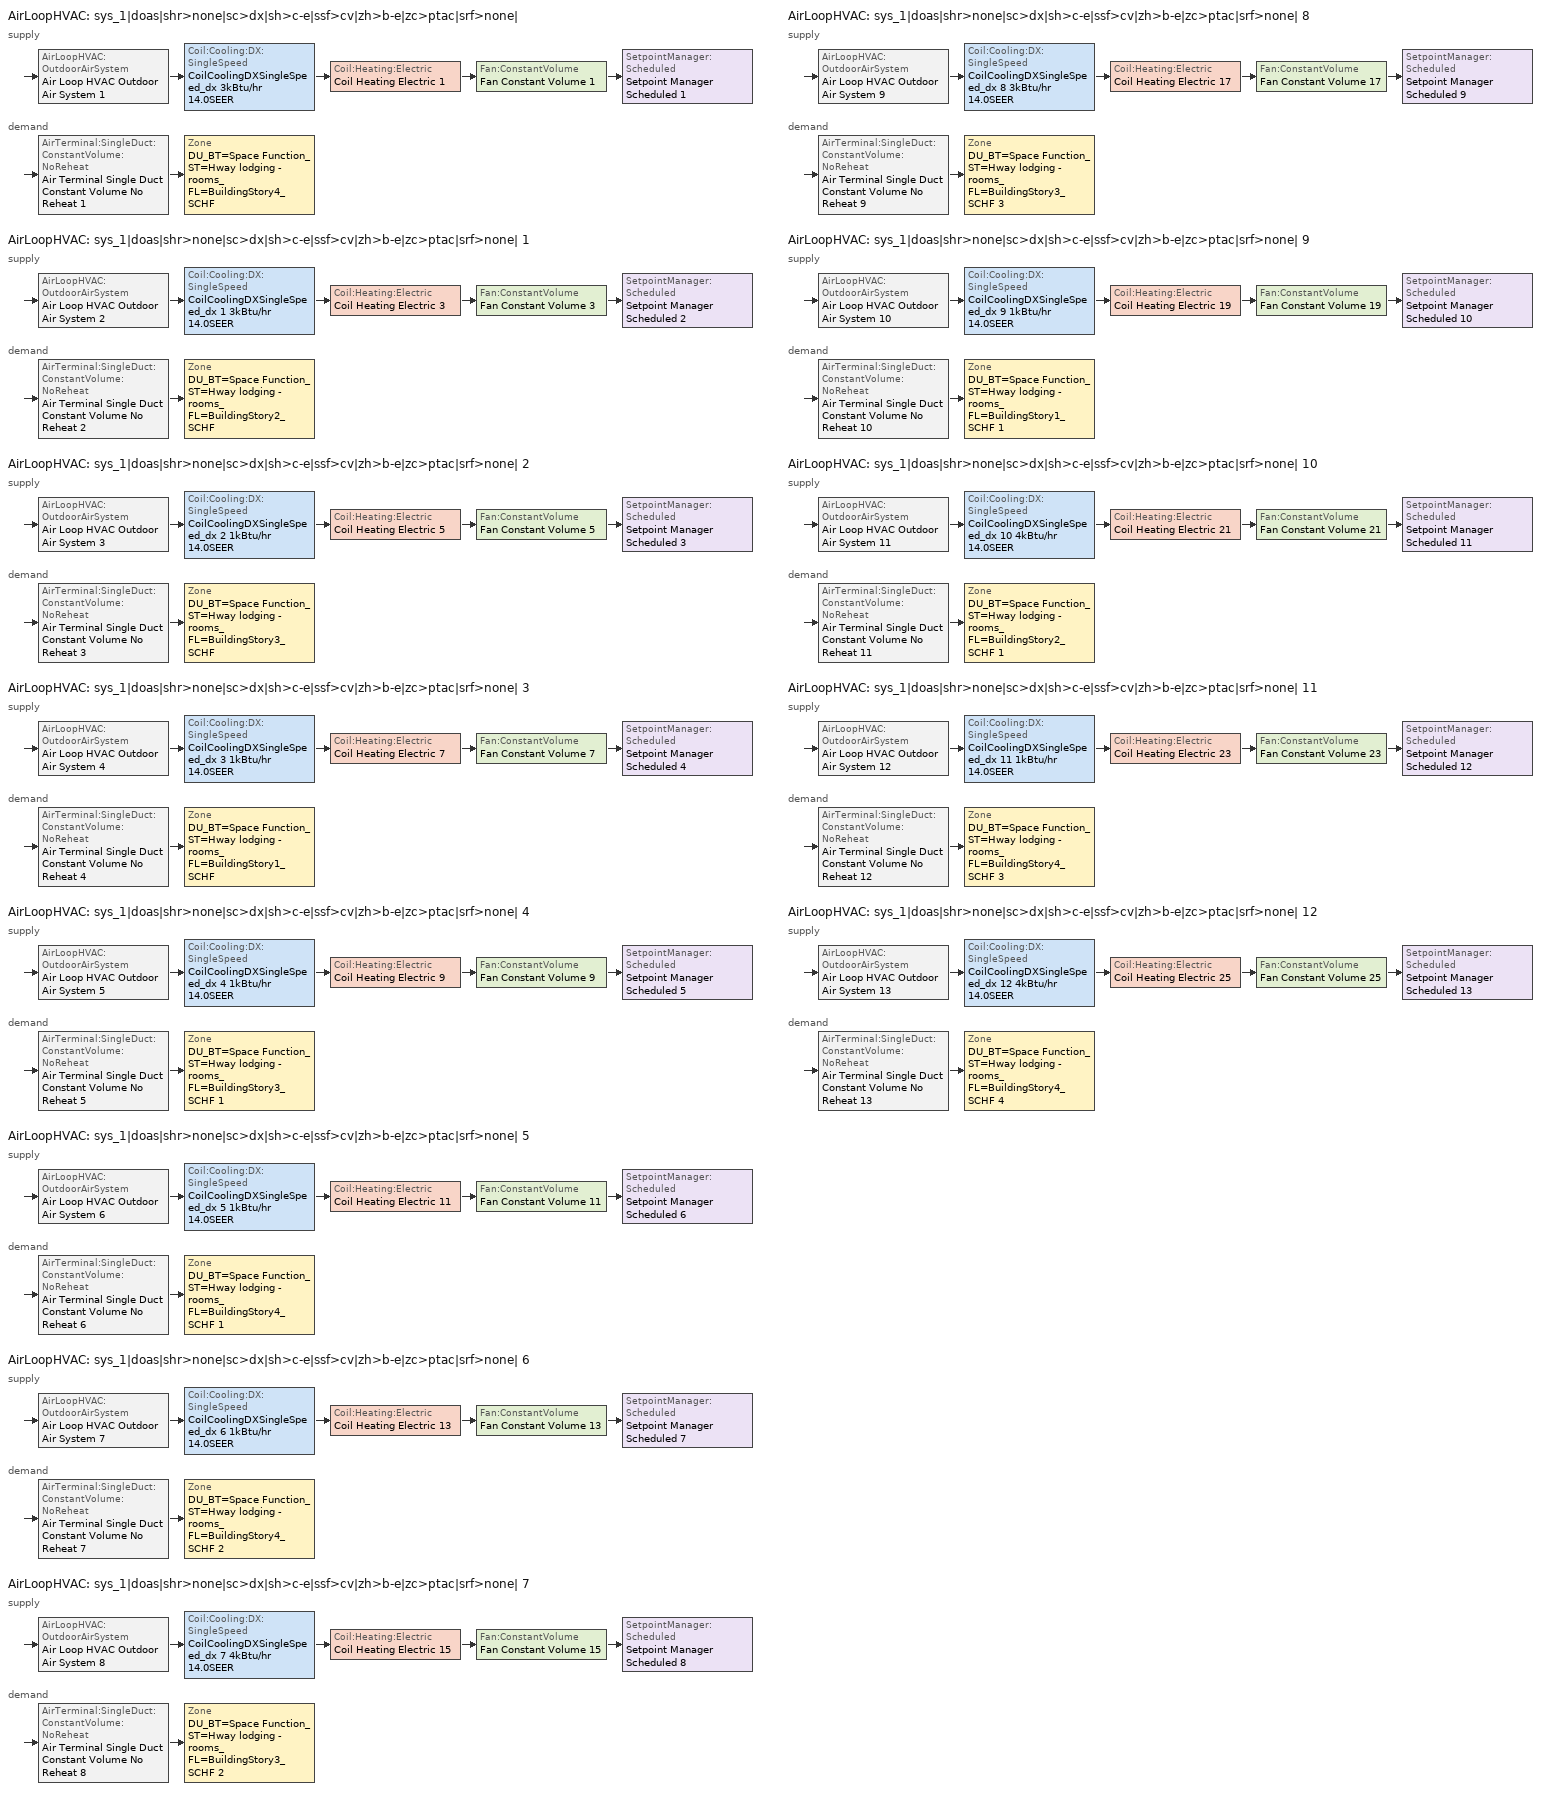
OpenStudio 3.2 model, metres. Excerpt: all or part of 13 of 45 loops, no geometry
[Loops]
AirLoopHVAC 'sys_1|doas|shr>none|sc>dx|sh>c-e|ssf>cv|zh>b-e|zc>ptac|srf>none|'
 supply: AirLoopHVAC:OutdoorAirSystem 'Air Loop HVAC Outdoor Air System 1' > Coil:Cooling:DX:SingleSpeed 'CoilCoolingDXSingleSpeed_dx 3kBtu/hr 14.0SEER' > Coil:Heating:Electric 'Coil Heating Electric 1' > Fan:ConstantVolume 'Fan Constant Volume 1' > SetpointManager:Scheduled 'Setpoint Manager Scheduled 1'
 demand: AirTerminal:SingleDuct:ConstantVolume:NoReheat 'Air Terminal Single Duct Constant Volume No Reheat 1' > Zone 'DU_BT=Space Function_ST=Hway lodging - rooms_FL=BuildingStory4_SCHF'
AirLoopHVAC 'sys_1|doas|shr>none|sc>dx|sh>c-e|ssf>cv|zh>b-e|zc>ptac|srf>none| 1'
 supply: AirLoopHVAC:OutdoorAirSystem 'Air Loop HVAC Outdoor Air System 2' > Coil:Cooling:DX:SingleSpeed 'CoilCoolingDXSingleSpeed_dx 1 3kBtu/hr 14.0SEER' > Coil:Heating:Electric 'Coil Heating Electric 3' > Fan:ConstantVolume 'Fan Constant Volume 3' > SetpointManager:Scheduled 'Setpoint Manager Scheduled 2'
 demand: AirTerminal:SingleDuct:ConstantVolume:NoReheat 'Air Terminal Single Duct Constant Volume No Reheat 2' > Zone 'DU_BT=Space Function_ST=Hway lodging - rooms_FL=BuildingStory2_SCHF'
AirLoopHVAC 'sys_1|doas|shr>none|sc>dx|sh>c-e|ssf>cv|zh>b-e|zc>ptac|srf>none| 2'
 supply: AirLoopHVAC:OutdoorAirSystem 'Air Loop HVAC Outdoor Air System 3' > Coil:Cooling:DX:SingleSpeed 'CoilCoolingDXSingleSpeed_dx 2 1kBtu/hr 14.0SEER' > Coil:Heating:Electric 'Coil Heating Electric 5' > Fan:ConstantVolume 'Fan Constant Volume 5' > SetpointManager:Scheduled 'Setpoint Manager Scheduled 3'
 demand: AirTerminal:SingleDuct:ConstantVolume:NoReheat 'Air Terminal Single Duct Constant Volume No Reheat 3' > Zone 'DU_BT=Space Function_ST=Hway lodging - rooms_FL=BuildingStory3_SCHF'
AirLoopHVAC 'sys_1|doas|shr>none|sc>dx|sh>c-e|ssf>cv|zh>b-e|zc>ptac|srf>none| 3'
 supply: AirLoopHVAC:OutdoorAirSystem 'Air Loop HVAC Outdoor Air System 4' > Coil:Cooling:DX:SingleSpeed 'CoilCoolingDXSingleSpeed_dx 3 1kBtu/hr 14.0SEER' > Coil:Heating:Electric 'Coil Heating Electric 7' > Fan:ConstantVolume 'Fan Constant Volume 7' > SetpointManager:Scheduled 'Setpoint Manager Scheduled 4'
 demand: AirTerminal:SingleDuct:ConstantVolume:NoReheat 'Air Terminal Single Duct Constant Volume No Reheat 4' > Zone 'DU_BT=Space Function_ST=Hway lodging - rooms_FL=BuildingStory1_SCHF'
AirLoopHVAC 'sys_1|doas|shr>none|sc>dx|sh>c-e|ssf>cv|zh>b-e|zc>ptac|srf>none| 4'
 supply: AirLoopHVAC:OutdoorAirSystem 'Air Loop HVAC Outdoor Air System 5' > Coil:Cooling:DX:SingleSpeed 'CoilCoolingDXSingleSpeed_dx 4 1kBtu/hr 14.0SEER' > Coil:Heating:Electric 'Coil Heating Electric 9' > Fan:ConstantVolume 'Fan Constant Volume 9' > SetpointManager:Scheduled 'Setpoint Manager Scheduled 5'
 demand: AirTerminal:SingleDuct:ConstantVolume:NoReheat 'Air Terminal Single Duct Constant Volume No Reheat 5' > Zone 'DU_BT=Space Function_ST=Hway lodging - rooms_FL=BuildingStory3_SCHF 1'
AirLoopHVAC 'sys_1|doas|shr>none|sc>dx|sh>c-e|ssf>cv|zh>b-e|zc>ptac|srf>none| 5'
 supply: AirLoopHVAC:OutdoorAirSystem 'Air Loop HVAC Outdoor Air System 6' > Coil:Cooling:DX:SingleSpeed 'CoilCoolingDXSingleSpeed_dx 5 1kBtu/hr 14.0SEER' > Coil:Heating:Electric 'Coil Heating Electric 11' > Fan:ConstantVolume 'Fan Constant Volume 11' > SetpointManager:Scheduled 'Setpoint Manager Scheduled 6'
 demand: AirTerminal:SingleDuct:ConstantVolume:NoReheat 'Air Terminal Single Duct Constant Volume No Reheat 6' > Zone 'DU_BT=Space Function_ST=Hway lodging - rooms_FL=BuildingStory4_SCHF 1'
AirLoopHVAC 'sys_1|doas|shr>none|sc>dx|sh>c-e|ssf>cv|zh>b-e|zc>ptac|srf>none| 6'
 supply: AirLoopHVAC:OutdoorAirSystem 'Air Loop HVAC Outdoor Air System 7' > Coil:Cooling:DX:SingleSpeed 'CoilCoolingDXSingleSpeed_dx 6 1kBtu/hr 14.0SEER' > Coil:Heating:Electric 'Coil Heating Electric 13' > Fan:ConstantVolume 'Fan Constant Volume 13' > SetpointManager:Scheduled 'Setpoint Manager Scheduled 7'
 demand: AirTerminal:SingleDuct:ConstantVolume:NoReheat 'Air Terminal Single Duct Constant Volume No Reheat 7' > Zone 'DU_BT=Space Function_ST=Hway lodging - rooms_FL=BuildingStory4_SCHF 2'
AirLoopHVAC 'sys_1|doas|shr>none|sc>dx|sh>c-e|ssf>cv|zh>b-e|zc>ptac|srf>none| 7'
 supply: AirLoopHVAC:OutdoorAirSystem 'Air Loop HVAC Outdoor Air System 8' > Coil:Cooling:DX:SingleSpeed 'CoilCoolingDXSingleSpeed_dx 7 4kBtu/hr 14.0SEER' > Coil:Heating:Electric 'Coil Heating Electric 15' > Fan:ConstantVolume 'Fan Constant Volume 15' > SetpointManager:Scheduled 'Setpoint Manager Scheduled 8'
 demand: AirTerminal:SingleDuct:ConstantVolume:NoReheat 'Air Terminal Single Duct Constant Volume No Reheat 8' > Zone 'DU_BT=Space Function_ST=Hway lodging - rooms_FL=BuildingStory3_SCHF 2'
AirLoopHVAC 'sys_1|doas|shr>none|sc>dx|sh>c-e|ssf>cv|zh>b-e|zc>ptac|srf>none| 8'
 supply: AirLoopHVAC:OutdoorAirSystem 'Air Loop HVAC Outdoor Air System 9' > Coil:Cooling:DX:SingleSpeed 'CoilCoolingDXSingleSpeed_dx 8 3kBtu/hr 14.0SEER' > Coil:Heating:Electric 'Coil Heating Electric 17' > Fan:ConstantVolume 'Fan Constant Volume 17' > SetpointManager:Scheduled 'Setpoint Manager Scheduled 9'
 demand: AirTerminal:SingleDuct:ConstantVolume:NoReheat 'Air Terminal Single Duct Constant Volume No Reheat 9' > Zone 'DU_BT=Space Function_ST=Hway lodging - rooms_FL=BuildingStory3_SCHF 3'
AirLoopHVAC 'sys_1|doas|shr>none|sc>dx|sh>c-e|ssf>cv|zh>b-e|zc>ptac|srf>none| 9'
 supply: AirLoopHVAC:OutdoorAirSystem 'Air Loop HVAC Outdoor Air System 10' > Coil:Cooling:DX:SingleSpeed 'CoilCoolingDXSingleSpeed_dx 9 1kBtu/hr 14.0SEER' > Coil:Heating:Electric 'Coil Heating Electric 19' > Fan:ConstantVolume 'Fan Constant Volume 19' > SetpointManager:Scheduled 'Setpoint Manager Scheduled 10'
 demand: AirTerminal:SingleDuct:ConstantVolume:NoReheat 'Air Terminal Single Duct Constant Volume No Reheat 10' > Zone 'DU_BT=Space Function_ST=Hway lodging - rooms_FL=BuildingStory1_SCHF 1'
AirLoopHVAC 'sys_1|doas|shr>none|sc>dx|sh>c-e|ssf>cv|zh>b-e|zc>ptac|srf>none| 10'
 supply: AirLoopHVAC:OutdoorAirSystem 'Air Loop HVAC Outdoor Air System 11' > Coil:Cooling:DX:SingleSpeed 'CoilCoolingDXSingleSpeed_dx 10 4kBtu/hr 14.0SEER' > Coil:Heating:Electric 'Coil Heating Electric 21' > Fan:ConstantVolume 'Fan Constant Volume 21' > SetpointManager:Scheduled 'Setpoint Manager Scheduled 11'
 demand: AirTerminal:SingleDuct:ConstantVolume:NoReheat 'Air Terminal Single Duct Constant Volume No Reheat 11' > Zone 'DU_BT=Space Function_ST=Hway lodging - rooms_FL=BuildingStory2_SCHF 1'
AirLoopHVAC 'sys_1|doas|shr>none|sc>dx|sh>c-e|ssf>cv|zh>b-e|zc>ptac|srf>none| 11'
 supply: AirLoopHVAC:OutdoorAirSystem 'Air Loop HVAC Outdoor Air System 12' > Coil:Cooling:DX:SingleSpeed 'CoilCoolingDXSingleSpeed_dx 11 1kBtu/hr 14.0SEER' > Coil:Heating:Electric 'Coil Heating Electric 23' > Fan:ConstantVolume 'Fan Constant Volume 23' > SetpointManager:Scheduled 'Setpoint Manager Scheduled 12'
 demand: AirTerminal:SingleDuct:ConstantVolume:NoReheat 'Air Terminal Single Duct Constant Volume No Reheat 12' > Zone 'DU_BT=Space Function_ST=Hway lodging - rooms_FL=BuildingStory4_SCHF 3'
AirLoopHVAC 'sys_1|doas|shr>none|sc>dx|sh>c-e|ssf>cv|zh>b-e|zc>ptac|srf>none| 12'
 supply: AirLoopHVAC:OutdoorAirSystem 'Air Loop HVAC Outdoor Air System 13' > Coil:Cooling:DX:SingleSpeed 'CoilCoolingDXSingleSpeed_dx 12 4kBtu/hr 14.0SEER' > Coil:Heating:Electric 'Coil Heating Electric 25' > Fan:ConstantVolume 'Fan Constant Volume 25' > SetpointManager:Scheduled 'Setpoint Manager Scheduled 13'
 demand: AirTerminal:SingleDuct:ConstantVolume:NoReheat 'Air Terminal Single Duct Constant Volume No Reheat 13' > Zone 'DU_BT=Space Function_ST=Hway lodging - rooms_FL=BuildingStory4_SCHF 4'
[Sizing:Zone] Zone Cooling Design Supply Air Temperature Input Method=SupplyAirTemperature; Zone Cooling Design Supply Air Temperature {C}=13; Zone Cooling Design Supply Air Temperature Difference {deltaC}=11.11; Zone Heating Design Supply Air Temperature Input Method=SupplyAirTemperature; Zone Heating Design Supply Air Temperature {C}=43; Zone Heating Design Supply Air Temperature Difference {deltaC}=11.11; Zone Cooling Design Supply Air Humidity Ratio {kg-H2O/kg-air}=0.0085; Zone Heating Design Supply Air Humidity Ratio {kg-H2O/kg-air}=0.008; Zone Heating Sizing Factor=1.3; Zone Cooling Sizing Factor=1.1; Cooling Design Air Flow Method=DesignDay; Heating Design Air Flow Method=DesignDay; Account for Dedicated Outdoor Air System=No; Dedicated Outdoor Air System Control Strategy=NeutralSupplyAir; Dedicated Outdoor Air Low Setpoint Temperature for Design {C}=autosize; Dedicated Outdoor Air High Setpoint Temperature for Design {C}=autosize
DU_BT=Space Function_ST=Hway lodging - rooms_FL=BuildingStory4_SCHF; DU_BT=Space Function_ST=Hway lodging - rooms_FL=BuildingStory2_SCHF; DU_BT=Space Function_ST=Hway lodging - rooms_FL=BuildingStory3_SCHF; DU_BT=Space Function_ST=Hway lodging - rooms_FL=BuildingStory1_SCHF; DU_BT=Space Function_ST=Hway lodging - rooms_FL=BuildingStory3_SCHF 1; DU_BT=Space Function_ST=Hway lodging - rooms_FL=BuildingStory4_SCHF 1; DU_BT=Space Function_ST=Hway lodging - rooms_FL=BuildingStory4_SCHF 2; DU_BT=Space Function_ST=Hway lodging - rooms_FL=BuildingStory3_SCHF 2; DU_BT=Space Function_ST=Hway lodging - rooms_FL=BuildingStory3_SCHF 3; DU_BT=Space Function_ST=Hway lodging - rooms_FL=BuildingStory1_SCHF 1; DU_BT=Space Function_ST=Hway lodging - rooms_FL=BuildingStory2_SCHF 1; DU_BT=Space Function_ST=Hway lodging - rooms_FL=BuildingStory4_SCHF 3; DU_BT=Space Function_ST=Hway lodging - rooms_FL=BuildingStory4_SCHF 4
[Zone equipment]
DU_BT=Space Function_ST=Hway lodging - rooms_FL=BuildingStory4_SCHF: DU_BT=Space Function_ST=Hway lodging - rooms_FL=BuildingStory4_SCHF PTAC, Zone HVAC Baseboard Convective Electric 1, Air Terminal Single Duct Constant Volume No Reheat 1
DU_BT=Space Function_ST=Hway lodging - rooms_FL=BuildingStory2_SCHF: DU_BT=Space Function_ST=Hway lodging - rooms_FL=BuildingStory2_SCHF PTAC, Zone HVAC Baseboard Convective Electric 2, Air Terminal Single Duct Constant Volume No Reheat 2
DU_BT=Space Function_ST=Hway lodging - rooms_FL=BuildingStory3_SCHF: DU_BT=Space Function_ST=Hway lodging - rooms_FL=BuildingStory3_SCHF PTAC, Zone HVAC Baseboard Convective Electric 3, Air Terminal Single Duct Constant Volume No Reheat 3
DU_BT=Space Function_ST=Hway lodging - rooms_FL=BuildingStory1_SCHF: DU_BT=Space Function_ST=Hway lodging - rooms_FL=BuildingStory1_SCHF PTAC, Zone HVAC Baseboard Convective Electric 4, Air Terminal Single Duct Constant Volume No Reheat 4
DU_BT=Space Function_ST=Hway lodging - rooms_FL=BuildingStory3_SCHF 1: DU_BT=Space Function_ST=Hway lodging - rooms_FL=BuildingStory3_SCHF 1 PTAC, Zone HVAC Baseboard Convective Electric 5, Air Terminal Single Duct Constant Volume No Reheat 5
DU_BT=Space Function_ST=Hway lodging - rooms_FL=BuildingStory4_SCHF 1: DU_BT=Space Function_ST=Hway lodging - rooms_FL=BuildingStory4_SCHF 1 PTAC, Zone HVAC Baseboard Convective Electric 6, Air Terminal Single Duct Constant Volume No Reheat 6
DU_BT=Space Function_ST=Hway lodging - rooms_FL=BuildingStory4_SCHF 2: DU_BT=Space Function_ST=Hway lodging - rooms_FL=BuildingStory4_SCHF 2 PTAC, Zone HVAC Baseboard Convective Electric 7, Air Terminal Single Duct Constant Volume No Reheat 7
DU_BT=Space Function_ST=Hway lodging - rooms_FL=BuildingStory3_SCHF 2: DU_BT=Space Function_ST=Hway lodging - rooms_FL=BuildingStory3_SCHF 2 PTAC, Zone HVAC Baseboard Convective Electric 8, Air Terminal Single Duct Constant Volume No Reheat 8
DU_BT=Space Function_ST=Hway lodging - rooms_FL=BuildingStory3_SCHF 3: DU_BT=Space Function_ST=Hway lodging - rooms_FL=BuildingStory3_SCHF 3 PTAC, Zone HVAC Baseboard Convective Electric 9, Air Terminal Single Duct Constant Volume No Reheat 9
DU_BT=Space Function_ST=Hway lodging - rooms_FL=BuildingStory1_SCHF 1: DU_BT=Space Function_ST=Hway lodging - rooms_FL=BuildingStory1_SCHF 1 PTAC, Zone HVAC Baseboard Convective Electric 10, Air Terminal Single Duct Constant Volume No Reheat 10
DU_BT=Space Function_ST=Hway lodging - rooms_FL=BuildingStory2_SCHF 1: DU_BT=Space Function_ST=Hway lodging - rooms_FL=BuildingStory2_SCHF 1 PTAC, Zone HVAC Baseboard Convective Electric 11, Air Terminal Single Duct Constant Volume No Reheat 11
DU_BT=Space Function_ST=Hway lodging - rooms_FL=BuildingStory4_SCHF 3: DU_BT=Space Function_ST=Hway lodging - rooms_FL=BuildingStory4_SCHF 3 PTAC, Zone HVAC Baseboard Convective Electric 12, Air Terminal Single Duct Constant Volume No Reheat 12
DU_BT=Space Function_ST=Hway lodging - rooms_FL=BuildingStory4_SCHF 4: DU_BT=Space Function_ST=Hway lodging - rooms_FL=BuildingStory4_SCHF 4 PTAC, Zone HVAC Baseboard Convective Electric 13, Air Terminal Single Duct Constant Volume No Reheat 13
[AirLoopHVAC] Design Supply Air Flow Rate {m3/s}=autosize; Design Return Air Flow Fraction of Supply Air Flow=1
Name | Availability Schedule
sys_1|doas|shr>none|sc>dx|sh>c-e|ssf>cv|zh>b-e|zc>ptac|srf>none| | sys_1|doas|shr>none|sc>dx|sh>c-e|ssf>cv|zh>b-e|zc>ptac|srf>none| Occ Sch
sys_1|doas|shr>none|sc>dx|sh>c-e|ssf>cv|zh>b-e|zc>ptac|srf>none| 1 | sys_1|doas|shr>none|sc>dx|sh>c-e|ssf>cv|zh>b-e|zc>ptac|srf>none| 1 Occ Sch
sys_1|doas|shr>none|sc>dx|sh>c-e|ssf>cv|zh>b-e|zc>ptac|srf>none| 2 | sys_1|doas|shr>none|sc>dx|sh>c-e|ssf>cv|zh>b-e|zc>ptac|srf>none| 2 Occ Sch
sys_1|doas|shr>none|sc>dx|sh>c-e|ssf>cv|zh>b-e|zc>ptac|srf>none| 3 | sys_1|doas|shr>none|sc>dx|sh>c-e|ssf>cv|zh>b-e|zc>ptac|srf>none| 3 Occ Sch
sys_1|doas|shr>none|sc>dx|sh>c-e|ssf>cv|zh>b-e|zc>ptac|srf>none| 4 | sys_1|doas|shr>none|sc>dx|sh>c-e|ssf>cv|zh>b-e|zc>ptac|srf>none| 4 Occ Sch
sys_1|doas|shr>none|sc>dx|sh>c-e|ssf>cv|zh>b-e|zc>ptac|srf>none| 5 | sys_1|doas|shr>none|sc>dx|sh>c-e|ssf>cv|zh>b-e|zc>ptac|srf>none| 5 Occ Sch
sys_1|doas|shr>none|sc>dx|sh>c-e|ssf>cv|zh>b-e|zc>ptac|srf>none| 6 | sys_1|doas|shr>none|sc>dx|sh>c-e|ssf>cv|zh>b-e|zc>ptac|srf>none| 6 Occ Sch
sys_1|doas|shr>none|sc>dx|sh>c-e|ssf>cv|zh>b-e|zc>ptac|srf>none| 7 | sys_1|doas|shr>none|sc>dx|sh>c-e|ssf>cv|zh>b-e|zc>ptac|srf>none| 7 Occ Sch
sys_1|doas|shr>none|sc>dx|sh>c-e|ssf>cv|zh>b-e|zc>ptac|srf>none| 8 | sys_1|doas|shr>none|sc>dx|sh>c-e|ssf>cv|zh>b-e|zc>ptac|srf>none| 8 Occ Sch
sys_1|doas|shr>none|sc>dx|sh>c-e|ssf>cv|zh>b-e|zc>ptac|srf>none| 9 | sys_1|doas|shr>none|sc>dx|sh>c-e|ssf>cv|zh>b-e|zc>ptac|srf>none| 9 Occ Sch
sys_1|doas|shr>none|sc>dx|sh>c-e|ssf>cv|zh>b-e|zc>ptac|srf>none| 10 | sys_1|doas|shr>none|sc>dx|sh>c-e|ssf>cv|zh>b-e|zc>ptac|srf>none| 10 Occ Sch
sys_1|doas|shr>none|sc>dx|sh>c-e|ssf>cv|zh>b-e|zc>ptac|srf>none| 11 | sys_1|doas|shr>none|sc>dx|sh>c-e|ssf>cv|zh>b-e|zc>ptac|srf>none| 11 Occ Sch
sys_1|doas|shr>none|sc>dx|sh>c-e|ssf>cv|zh>b-e|zc>ptac|srf>none| 12 | sys_1|doas|shr>none|sc>dx|sh>c-e|ssf>cv|zh>b-e|zc>ptac|srf>none| 12 Occ Sch
[Sizing:System] Type of Load to Size On=VentilationRequirement; Design Outdoor Air Flow Rate {m3/s}=Autosize; Central Heating Maximum System Air Flow Ratio=1; Preheat Design Temperature {C}=7; Preheat Design Humidity Ratio {kg-H2O/kg-Air}=0.008; Precool Design Temperature {C}=13; Precool Design Humidity Ratio {kg-H2O/kg-Air}=0.008; Central Cooling Design Supply Air Temperature {C}=13; Central Heating Design Supply Air Temperature {C}=43; Sizing Option=NonCoincident; 100% Outdoor Air in Cooling=Yes; 100% Outdoor Air in Heating=Yes; Central Cooling Design Supply Air Humidity Ratio {kg-H2O/kg-Air}=0.0085; Central Heating Design Supply Air Humidity Ratio {kg-H2O/kg-Air}=0.008; Cooling Design Air Flow Method=DesignDay; Cooling Design Air Flow Rate {m3/s}=0; Heating Design Air Flow Method=DesignDay; Heating Design Air Flow Rate {m3/s}=0; System Outdoor Air Method=ZoneSum; Zone Maximum Outdoor Air Fraction=1; Cooling Supply Air Flow Rate Per Floor Area {m3/s-m2}=0.00996765; Cooling Fraction of Autosized Cooling Supply Air Flow Rate=1; Cooling Supply Air Flow Rate Per Unit Cooling Capacity {m3/s-W}=3.94755e-05; Heating Supply Air Flow Rate Per Floor Area {m3/s-m2}=0.00996765; Heating Fraction of Autosized Heating Supply Air Flow Rate=1; Heating Fraction of Autosized Cooling Supply Air Flow Rate=1; Heating Supply Air Flow Rate Per Unit Heating Capacity {m3/s-W}=3.15882e-05; Cooling Design Capacity Method=CoolingDesignCapacity; Cooling Design Capacity {W}=autosize; Cooling Design Capacity Per Floor Area {W/m2}=234.7; Fraction of Autosized Cooling Design Capacity=1; Heating Design Capacity Method=HeatingDesignCapacity; Heating Design Capacity {W}=autosize; Heating Design Capacity Per Floor Area {W/m2}=157; Fraction of Autosized Heating Design Capacity=1; Central Cooling Capacity Control Method=OnOff
sys_1|doas|shr>none|sc>dx|sh>c-e|ssf>cv|zh>b-e|zc>ptac|srf>none|; sys_1|doas|shr>none|sc>dx|sh>c-e|ssf>cv|zh>b-e|zc>ptac|srf>none| 1; sys_1|doas|shr>none|sc>dx|sh>c-e|ssf>cv|zh>b-e|zc>ptac|srf>none| 2; sys_1|doas|shr>none|sc>dx|sh>c-e|ssf>cv|zh>b-e|zc>ptac|srf>none| 3; sys_1|doas|shr>none|sc>dx|sh>c-e|ssf>cv|zh>b-e|zc>ptac|srf>none| 4; sys_1|doas|shr>none|sc>dx|sh>c-e|ssf>cv|zh>b-e|zc>ptac|srf>none| 5; sys_1|doas|shr>none|sc>dx|sh>c-e|ssf>cv|zh>b-e|zc>ptac|srf>none| 6; sys_1|doas|shr>none|sc>dx|sh>c-e|ssf>cv|zh>b-e|zc>ptac|srf>none| 7; sys_1|doas|shr>none|sc>dx|sh>c-e|ssf>cv|zh>b-e|zc>ptac|srf>none| 8; sys_1|doas|shr>none|sc>dx|sh>c-e|ssf>cv|zh>b-e|zc>ptac|srf>none| 9; sys_1|doas|shr>none|sc>dx|sh>c-e|ssf>cv|zh>b-e|zc>ptac|srf>none| 10; sys_1|doas|shr>none|sc>dx|sh>c-e|ssf>cv|zh>b-e|zc>ptac|srf>none| 11; sys_1|doas|shr>none|sc>dx|sh>c-e|ssf>cv|zh>b-e|zc>ptac|srf>none| 12
[Fan:ConstantVolume] Availability Schedule=Always On Discrete; Fan Total Efficiency=0.39975; Pressure Rise {Pa}=640; Maximum Flow Rate {m3/s}=AutoSize; Motor Efficiency=0.615
Fan Constant Volume 1; Fan Constant Volume 2; Fan Constant Volume 3; Fan Constant Volume 4; Fan Constant Volume 5; Fan Constant Volume 6; Fan Constant Volume 7; Fan Constant Volume 8; Fan Constant Volume 9; Fan Constant Volume 10; Fan Constant Volume 11; Fan Constant Volume 12; Fan Constant Volume 13; Fan Constant Volume 14; Fan Constant Volume 15; Fan Constant Volume 16; Fan Constant Volume 17; Fan Constant Volume 18; Fan Constant Volume 19; Fan Constant Volume 20; Fan Constant Volume 21; Fan Constant Volume 22; Fan Constant Volume 23; Fan Constant Volume 24; Fan Constant Volume 25; Fan Constant Volume 26
[Coil:Heating:Electric]
Name | Availability Schedule
Coil Heating Electric 1; Coil Heating Electric 3; Coil Heating Electric 5; Coil Heating Electric 7; Coil Heating Electric 9; Coil Heating Electric 11; Coil Heating Electric 13; Coil Heating Electric 15; Coil Heating Electric 17; Coil Heating Electric 19; Coil Heating Electric 21; Coil Heating Electric 23; Coil Heating Electric 25 | Always On Discrete
Coil Heating Electric 2; Coil Heating Electric 4; Coil Heating Electric 6; Coil Heating Electric 8; Coil Heating Electric 10; Coil Heating Electric 12; Coil Heating Electric 14; Coil Heating Electric 16; Coil Heating Electric 18; Coil Heating Electric 20; Coil Heating Electric 22; Coil Heating Electric 24; Coil Heating Electric 26 | ON_OFF_ALWAYS_OFF
[Coil:Cooling:DX:SingleSpeed] Availability Schedule=Always On Discrete; Rated Total Cooling Capacity {W}=autosize; Rated Sensible Heat Ratio=autosize; Rated Air Flow Rate {m3/s}=autosize; Rated Evaporator Fan Power Per Volume Flow Rate {W/(m3/s)}=773.3; Total Cooling Capacity Function of Temperature Curve=DXCOOL-NECB2011-REF-CAPFT; Total Cooling Capacity Function of Flow Fraction Curve=DXCOOL-NECB2011-REF-CAPFFLOW; Energy Input Ratio Function of Temperature Curve=DXCOOL-NECB2011-REF-COOLEIRFT; Energy Input Ratio Function of Flow Fraction Curve=DXCOOL-NECB2011-REF-COOLEIRFFLOW; Part Load Fraction Correlation Curve=DXCOOL-NECB2011-REF-COOLPLFFPLR; Minimum Outdoor Dry-Bulb Temperature for Compressor Operation {C}=-25; Condenser Type=AirCooled; Evaporative Condenser Effectiveness=0; Evaporative Condenser Air Flow Rate {m3/s}=Autosize; Evaporative Condenser Pump Rated Power Consumption {W}=Autosize; Crankcase Heater Capacity {W}=0; Maximum Outdoor Dry-Bulb Temperature for Crankcase Heater Operation {C}=0; Basin Heater Capacity {W/K}=0; Basin Heater Setpoint Temperature {C}=10
Name | Rated COP {W/W}
CoilCoolingDXSingleSpeed_dx 3kBtu/hr 14.0SEER; CoilCoolingDXSingleSpeed_dx 1 3kBtu/hr 14.0SEER; CoilCoolingDXSingleSpeed_dx 2 1kBtu/hr 14.0SEER; CoilCoolingDXSingleSpeed_dx 3 1kBtu/hr 14.0SEER; CoilCoolingDXSingleSpeed_dx 4 1kBtu/hr 14.0SEER; CoilCoolingDXSingleSpeed_dx 5 1kBtu/hr 14.0SEER; CoilCoolingDXSingleSpeed_dx 6 1kBtu/hr 14.0SEER; CoilCoolingDXSingleSpeed_dx 7 4kBtu/hr 14.0SEER; CoilCoolingDXSingleSpeed_dx 8 3kBtu/hr 14.0SEER; CoilCoolingDXSingleSpeed_dx 9 1kBtu/hr 14.0SEER; CoilCoolingDXSingleSpeed_dx 10 4kBtu/hr 14.0SEER; CoilCoolingDXSingleSpeed_dx 11 1kBtu/hr 14.0SEER; CoilCoolingDXSingleSpeed_dx 12 4kBtu/hr 14.0SEER | 4.11713
Coil Cooling DX Single Speed 1 13kBtu/hr 9.8EER | 3.39425
Coil Cooling DX Single Speed 2 7kBtu/hr 11.0EER; Coil Cooling DX Single Speed 3 3kBtu/hr 11.0EER; Coil Cooling DX Single Speed 4 3kBtu/hr 11.0EER; Coil Cooling DX Single Speed 5 3kBtu/hr 11.0EER; Coil Cooling DX Single Speed 6 6kBtu/hr 11.0EER; Coil Cooling DX Single Speed 7 5kBtu/hr 11.0EER; Coil Cooling DX Single Speed 10 4kBtu/hr 11.0EER; Coil Cooling DX Single Speed 12 6kBtu/hr 11.0EER | 3.80183
Coil Cooling DX Single Speed 8 11kBtu/hr 10.2EER | 3.53535
Coil Cooling DX Single Speed 9 8kBtu/hr 10.8EER | 3.72672
Coil Cooling DX Single Speed 11 10kBtu/hr 10.4EER | 3.595
Coil Cooling DX Single Speed 13 16kBtu/hr 9.3EER | 3.23448
[Controller:OutdoorAir] Minimum Outdoor Air Flow Rate {m3/s}=autosize; Maximum Outdoor Air Flow Rate {m3/s}=Autosize; Economizer Control Type=NoEconomizer; Economizer Control Action Type=ModulateFlow; Economizer Maximum Limit Dry-Bulb Temperature {C}=28; Economizer Maximum Limit Enthalpy {J/kg}=64000; Economizer Minimum Limit Dry-Bulb Temperature {C}=-100; Lockout Type=NoLockout; Minimum Limit Type=FixedMinimum; High Humidity Control=No; Heat Recovery Bypass Control Type=BypassWhenWithinEconomizerLimits
Name | Minimum Outdoor Air Schedule | Controller Mechanical Ventilation
Controller Outdoor Air 1 | sys_1|doas|shr>none|sc>dx|sh>c-e|ssf>cv|zh>b-e|zc>ptac|srf>none| Occ Sch | Controller Mechanical Ventilation 1
Controller Outdoor Air 2 | sys_1|doas|shr>none|sc>dx|sh>c-e|ssf>cv|zh>b-e|zc>ptac|srf>none| 1 Occ Sch | Controller Mechanical Ventilation 2
Controller Outdoor Air 3 | sys_1|doas|shr>none|sc>dx|sh>c-e|ssf>cv|zh>b-e|zc>ptac|srf>none| 2 Occ Sch | Controller Mechanical Ventilation 3
Controller Outdoor Air 4 | sys_1|doas|shr>none|sc>dx|sh>c-e|ssf>cv|zh>b-e|zc>ptac|srf>none| 3 Occ Sch | Controller Mechanical Ventilation 4
Controller Outdoor Air 5 | sys_1|doas|shr>none|sc>dx|sh>c-e|ssf>cv|zh>b-e|zc>ptac|srf>none| 4 Occ Sch | Controller Mechanical Ventilation 5
Controller Outdoor Air 6 | sys_1|doas|shr>none|sc>dx|sh>c-e|ssf>cv|zh>b-e|zc>ptac|srf>none| 5 Occ Sch | Controller Mechanical Ventilation 6
Controller Outdoor Air 7 | sys_1|doas|shr>none|sc>dx|sh>c-e|ssf>cv|zh>b-e|zc>ptac|srf>none| 6 Occ Sch | Controller Mechanical Ventilation 7
Controller Outdoor Air 8 | sys_1|doas|shr>none|sc>dx|sh>c-e|ssf>cv|zh>b-e|zc>ptac|srf>none| 7 Occ Sch | Controller Mechanical Ventilation 8
Controller Outdoor Air 9 | sys_1|doas|shr>none|sc>dx|sh>c-e|ssf>cv|zh>b-e|zc>ptac|srf>none| 8 Occ Sch | Controller Mechanical Ventilation 9
Controller Outdoor Air 10 | sys_1|doas|shr>none|sc>dx|sh>c-e|ssf>cv|zh>b-e|zc>ptac|srf>none| 9 Occ Sch | Controller Mechanical Ventilation 10
Controller Outdoor Air 11 | sys_1|doas|shr>none|sc>dx|sh>c-e|ssf>cv|zh>b-e|zc>ptac|srf>none| 10 Occ Sch | Controller Mechanical Ventilation 11
Controller Outdoor Air 12 | sys_1|doas|shr>none|sc>dx|sh>c-e|ssf>cv|zh>b-e|zc>ptac|srf>none| 11 Occ Sch | Controller Mechanical Ventilation 12
Controller Outdoor Air 13 | sys_1|doas|shr>none|sc>dx|sh>c-e|ssf>cv|zh>b-e|zc>ptac|srf>none| 12 Occ Sch | Controller Mechanical Ventilation 13
[Controller:MechanicalVentilation] Availability Schedule=Always On Discrete; System Outdoor Air Method=ZoneSum
Controller Mechanical Ventilation 1; Controller Mechanical Ventilation 2; Controller Mechanical Ventilation 3; Controller Mechanical Ventilation 4; Controller Mechanical Ventilation 5; Controller Mechanical Ventilation 6; Controller Mechanical Ventilation 7; Controller Mechanical Ventilation 8; Controller Mechanical Ventilation 9; Controller Mechanical Ventilation 10; Controller Mechanical Ventilation 11; Controller Mechanical Ventilation 12; Controller Mechanical Ventilation 13
[AirLoopHVAC:OutdoorAirSystem]
Name | Controller
Air Loop HVAC Outdoor Air System 1 | Controller Outdoor Air 1
Air Loop HVAC Outdoor Air System 2 | Controller Outdoor Air 2
Air Loop HVAC Outdoor Air System 3 | Controller Outdoor Air 3
Air Loop HVAC Outdoor Air System 4 | Controller Outdoor Air 4
Air Loop HVAC Outdoor Air System 5 | Controller Outdoor Air 5
Air Loop HVAC Outdoor Air System 6 | Controller Outdoor Air 6
Air Loop HVAC Outdoor Air System 7 | Controller Outdoor Air 7
Air Loop HVAC Outdoor Air System 8 | Controller Outdoor Air 8
Air Loop HVAC Outdoor Air System 9 | Controller Outdoor Air 9
Air Loop HVAC Outdoor Air System 10 | Controller Outdoor Air 10
Air Loop HVAC Outdoor Air System 11 | Controller Outdoor Air 11
Air Loop HVAC Outdoor Air System 12 | Controller Outdoor Air 12
Air Loop HVAC Outdoor Air System 13 | Controller Outdoor Air 13
[SetpointManager:Scheduled] Control Variable=Temperature
Name | Schedule
Setpoint Manager Scheduled 1 | Makeup-Air Unit Supply Air Temp
Setpoint Manager Scheduled 2 | Makeup-Air Unit Supply Air Temp 1
Setpoint Manager Scheduled 3 | Makeup-Air Unit Supply Air Temp 2
Setpoint Manager Scheduled 4 | Makeup-Air Unit Supply Air Temp 3
Setpoint Manager Scheduled 5 | Makeup-Air Unit Supply Air Temp 4
Setpoint Manager Scheduled 6 | Makeup-Air Unit Supply Air Temp 5
Setpoint Manager Scheduled 7 | Makeup-Air Unit Supply Air Temp 6
Setpoint Manager Scheduled 8 | Makeup-Air Unit Supply Air Temp 7
Setpoint Manager Scheduled 9 | Makeup-Air Unit Supply Air Temp 8
Setpoint Manager Scheduled 10 | Makeup-Air Unit Supply Air Temp 9
Setpoint Manager Scheduled 11 | Makeup-Air Unit Supply Air Temp 10
Setpoint Manager Scheduled 12 | Makeup-Air Unit Supply Air Temp 11
Setpoint Manager Scheduled 13 | Makeup-Air Unit Supply Air Temp 12
[ZoneHVAC:PackagedTerminalAirConditioner] Availability Schedule=Always On Discrete; Supply Air Flow Rate During Cooling Operation {m3/s}=Autosize; Supply Air Flow Rate During Heating Operation {m3/s}=Autosize; Supply Air Flow Rate When No Cooling or Heating is Needed {m3/s}=Autosize; Outdoor Air Flow Rate During Cooling Operation {m3/s}=1e-05; Outdoor Air Flow Rate During Heating Operation {m3/s}=1e-05; Outdoor Air Flow Rate When No Cooling or Heating is Needed {m3/s}=1e-05; Fan Placement=DrawThrough
Name | Supply Air Fan | Heating Coil | Cooling Coil
DU_BT=Space Function_ST=Hway lodging - rooms_FL=BuildingStory4_SCHF PTAC | Fan Constant Volume 2 | Coil Heating Electric 2 | Coil Cooling DX Single Speed 1 13kBtu/hr 9.8EER
DU_BT=Space Function_ST=Hway lodging - rooms_FL=BuildingStory2_SCHF PTAC | Fan Constant Volume 4 | Coil Heating Electric 4 | Coil Cooling DX Single Speed 2 7kBtu/hr 11.0EER
DU_BT=Space Function_ST=Hway lodging - rooms_FL=BuildingStory3_SCHF PTAC | Fan Constant Volume 6 | Coil Heating Electric 6 | Coil Cooling DX Single Speed 3 3kBtu/hr 11.0EER
DU_BT=Space Function_ST=Hway lodging - rooms_FL=BuildingStory1_SCHF PTAC | Fan Constant Volume 8 | Coil Heating Electric 8 | Coil Cooling DX Single Speed 4 3kBtu/hr 11.0EER
DU_BT=Space Function_ST=Hway lodging - rooms_FL=BuildingStory3_SCHF 1 PTAC | Fan Constant Volume 10 | Coil Heating Electric 10 | Coil Cooling DX Single Speed 5 3kBtu/hr 11.0EER
DU_BT=Space Function_ST=Hway lodging - rooms_FL=BuildingStory4_SCHF 1 PTAC | Fan Constant Volume 12 | Coil Heating Electric 12 | Coil Cooling DX Single Speed 6 6kBtu/hr 11.0EER
DU_BT=Space Function_ST=Hway lodging - rooms_FL=BuildingStory4_SCHF 2 PTAC | Fan Constant Volume 14 | Coil Heating Electric 14 | Coil Cooling DX Single Speed 7 5kBtu/hr 11.0EER
DU_BT=Space Function_ST=Hway lodging - rooms_FL=BuildingStory3_SCHF 2 PTAC | Fan Constant Volume 16 | Coil Heating Electric 16 | Coil Cooling DX Single Speed 8 11kBtu/hr 10.2EER
DU_BT=Space Function_ST=Hway lodging - rooms_FL=BuildingStory3_SCHF 3 PTAC | Fan Constant Volume 18 | Coil Heating Electric 18 | Coil Cooling DX Single Speed 9 8kBtu/hr 10.8EER
DU_BT=Space Function_ST=Hway lodging - rooms_FL=BuildingStory1_SCHF 1 PTAC | Fan Constant Volume 20 | Coil Heating Electric 20 | Coil Cooling DX Single Speed 10 4kBtu/hr 11.0EER
DU_BT=Space Function_ST=Hway lodging - rooms_FL=BuildingStory2_SCHF 1 PTAC | Fan Constant Volume 22 | Coil Heating Electric 22 | Coil Cooling DX Single Speed 11 10kBtu/hr 10.4EER
DU_BT=Space Function_ST=Hway lodging - rooms_FL=BuildingStory4_SCHF 3 PTAC | Fan Constant Volume 24 | Coil Heating Electric 24 | Coil Cooling DX Single Speed 12 6kBtu/hr 11.0EER
DU_BT=Space Function_ST=Hway lodging - rooms_FL=BuildingStory4_SCHF 4 PTAC | Fan Constant Volume 26 | Coil Heating Electric 26 | Coil Cooling DX Single Speed 13 16kBtu/hr 9.3EER
[ZoneHVAC:Baseboard:Convective:Electric] Availability Schedule=Always On Discrete; Nominal Capacity {W}=autosize; Efficiency=1
Zone HVAC Baseboard Convective Electric 1; Zone HVAC Baseboard Convective Electric 2; Zone HVAC Baseboard Convective Electric 3; Zone HVAC Baseboard Convective Electric 4; Zone HVAC Baseboard Convective Electric 5; Zone HVAC Baseboard Convective Electric 6; Zone HVAC Baseboard Convective Electric 7; Zone HVAC Baseboard Convective Electric 8; Zone HVAC Baseboard Convective Electric 9; Zone HVAC Baseboard Convective Electric 10; Zone HVAC Baseboard Convective Electric 11; Zone HVAC Baseboard Convective Electric 12; Zone HVAC Baseboard Convective Electric 13
[AirTerminal:SingleDuct:ConstantVolume:NoReheat] Availability Schedule=Always On Discrete; Maximum Air Flow Rate {m3/s}=AutoSize
Air Terminal Single Duct Constant Volume No Reheat 1; Air Terminal Single Duct Constant Volume No Reheat 2; Air Terminal Single Duct Constant Volume No Reheat 3; Air Terminal Single Duct Constant Volume No Reheat 4; Air Terminal Single Duct Constant Volume No Reheat 5; Air Terminal Single Duct Constant Volume No Reheat 6; Air Terminal Single Duct Constant Volume No Reheat 7; Air Terminal Single Duct Constant Volume No Reheat 8; Air Terminal Single Duct Constant Volume No Reheat 9; Air Terminal Single Duct Constant Volume No Reheat 10; Air Terminal Single Duct Constant Volume No Reheat 11; Air Terminal Single Duct Constant Volume No Reheat 12; Air Terminal Single Duct Constant Volume No Reheat 13
[AvailabilityManager:NightCycle] Applicability Schedule=Always On Discrete; Control Type=CycleOnAny; Thermostat Tolerance {deltaC}=1; Cycling Run Time {s}=3600
Availability Manager Night Cycle 1; Availability Manager Night Cycle 2; Availability Manager Night Cycle 3; Availability Manager Night Cycle 4; Availability Manager Night Cycle 5; Availability Manager Night Cycle 6; Availability Manager Night Cycle 7; Availability Manager Night Cycle 8; Availability Manager Night Cycle 9; Availability Manager Night Cycle 10; Availability Manager Night Cycle 11; Availability Manager Night Cycle 12; Availability Manager Night Cycle 13; Availability Manager Night Cycle 14; Availability Manager Night Cycle 15; Availability Manager Night Cycle 16; Availability Manager Night Cycle 17; Availability Manager Night Cycle 18; Availability Manager Night Cycle 19; Availability Manager Night Cycle 20; Availability Manager Night Cycle 21; Availability Manager Night Cycle 22; Availability Manager Night Cycle 23; Availability Manager Night Cycle 24; Availability Manager Night Cycle 25; Availability Manager Night Cycle 26; Availability Manager Night Cycle 27; Availability Manager Night Cycle 28; Availability Manager Night Cycle 29; Availability Manager Night Cycle 30; Availability Manager Night Cycle 31; Availability Manager Night Cycle 32; Availability Manager Night Cycle 33; Availability Manager Night Cycle 34; Availability Manager Night Cycle 35; Availability Manager Night Cycle 36; Availability Manager Night Cycle 37; Availability Manager Night Cycle 38; Availability Manager Night Cycle 39; Availability Manager Night Cycle 40; Availability Manager Night Cycle 41; Availability Manager Night Cycle 42
[Schedule:Ruleset]
Name | Default Day Schedule | Summer Design Day Schedule | Winter Design Day Schedule
ON_OFF_ALWAYS_OFF | Schedule Day 3
Makeup-Air Unit Supply Air Temp | Makeup Air Unit Supply Air Temp Default
Makeup-Air Unit Supply Air Temp 1 | Makeup Air Unit Supply Air Temp Default 1
Makeup-Air Unit Supply Air Temp 2 | Makeup Air Unit Supply Air Temp Default 2
Makeup-Air Unit Supply Air Temp 3 | Makeup Air Unit Supply Air Temp Default 3
Makeup-Air Unit Supply Air Temp 4 | Makeup Air Unit Supply Air Temp Default 4
Makeup-Air Unit Supply Air Temp 5 | Makeup Air Unit Supply Air Temp Default 5
Makeup-Air Unit Supply Air Temp 6 | Makeup Air Unit Supply Air Temp Default 6
Makeup-Air Unit Supply Air Temp 7 | Makeup Air Unit Supply Air Temp Default 7
Makeup-Air Unit Supply Air Temp 8 | Makeup Air Unit Supply Air Temp Default 8
Makeup-Air Unit Supply Air Temp 9 | Makeup Air Unit Supply Air Temp Default 9
Makeup-Air Unit Supply Air Temp 10 | Makeup Air Unit Supply Air Temp Default 10
Makeup-Air Unit Supply Air Temp 11 | Makeup Air Unit Supply Air Temp Default 11
Makeup-Air Unit Supply Air Temp 12 | Makeup Air Unit Supply Air Temp Default 12
sys_1|doas|shr>none|sc>dx|sh>c-e|ssf>cv|zh>b-e|zc>ptac|srf>none| Occ Sch | sys_1|doas|shr>none|sc>dx|sh>c-e|ssf>cv|zh>b-e|zc>ptac|srf>none| Occ Sch Default | sys_1|doas|shr>none|sc>dx|sh>c-e|ssf>cv|zh>b-e|zc>ptac|srf>none| Occ Sch Summer Design Day | sys_1|doas|shr>none|sc>dx|sh>c-e|ssf>cv|zh>b-e|zc>ptac|srf>none| Occ Sch Winter Design Day
sys_1|doas|shr>none|sc>dx|sh>c-e|ssf>cv|zh>b-e|zc>ptac|srf>none| 1 Occ Sch | sys_1|doas|shr>none|sc>dx|sh>c-e|ssf>cv|zh>b-e|zc>ptac|srf>none| 1 Occ Sch Default | sys_1|doas|shr>none|sc>dx|sh>c-e|ssf>cv|zh>b-e|zc>ptac|srf>none| 1 Occ Sch Summer Design Day | sys_1|doas|shr>none|sc>dx|sh>c-e|ssf>cv|zh>b-e|zc>ptac|srf>none| 1 Occ Sch Winter Design Day
sys_1|doas|shr>none|sc>dx|sh>c-e|ssf>cv|zh>b-e|zc>ptac|srf>none| 10 Occ Sch | sys_1|doas|shr>none|sc>dx|sh>c-e|ssf>cv|zh>b-e|zc>ptac|srf>none| 10 Occ Sch Default | sys_1|doas|shr>none|sc>dx|sh>c-e|ssf>cv|zh>b-e|zc>ptac|srf>none| 10 Occ Sch Summer Design Day | sys_1|doas|shr>none|sc>dx|sh>c-e|ssf>cv|zh>b-e|zc>ptac|srf>none| 10 Occ Sch Winter Design Day
sys_1|doas|shr>none|sc>dx|sh>c-e|ssf>cv|zh>b-e|zc>ptac|srf>none| 11 Occ Sch | sys_1|doas|shr>none|sc>dx|sh>c-e|ssf>cv|zh>b-e|zc>ptac|srf>none| 11 Occ Sch Default | sys_1|doas|shr>none|sc>dx|sh>c-e|ssf>cv|zh>b-e|zc>ptac|srf>none| 11 Occ Sch Summer Design Day | sys_1|doas|shr>none|sc>dx|sh>c-e|ssf>cv|zh>b-e|zc>ptac|srf>none| 11 Occ Sch Winter Design Day
sys_1|doas|shr>none|sc>dx|sh>c-e|ssf>cv|zh>b-e|zc>ptac|srf>none| 12 Occ Sch | sys_1|doas|shr>none|sc>dx|sh>c-e|ssf>cv|zh>b-e|zc>ptac|srf>none| 12 Occ Sch Default | sys_1|doas|shr>none|sc>dx|sh>c-e|ssf>cv|zh>b-e|zc>ptac|srf>none| 12 Occ Sch Summer Design Day | sys_1|doas|shr>none|sc>dx|sh>c-e|ssf>cv|zh>b-e|zc>ptac|srf>none| 12 Occ Sch Winter Design Day
sys_1|doas|shr>none|sc>dx|sh>c-e|ssf>cv|zh>b-e|zc>ptac|srf>none| 2 Occ Sch | sys_1|doas|shr>none|sc>dx|sh>c-e|ssf>cv|zh>b-e|zc>ptac|srf>none| 2 Occ Sch Default | sys_1|doas|shr>none|sc>dx|sh>c-e|ssf>cv|zh>b-e|zc>ptac|srf>none| 2 Occ Sch Summer Design Day | sys_1|doas|shr>none|sc>dx|sh>c-e|ssf>cv|zh>b-e|zc>ptac|srf>none| 2 Occ Sch Winter Design Day
sys_1|doas|shr>none|sc>dx|sh>c-e|ssf>cv|zh>b-e|zc>ptac|srf>none| 3 Occ Sch | sys_1|doas|shr>none|sc>dx|sh>c-e|ssf>cv|zh>b-e|zc>ptac|srf>none| 3 Occ Sch Default | sys_1|doas|shr>none|sc>dx|sh>c-e|ssf>cv|zh>b-e|zc>ptac|srf>none| 3 Occ Sch Summer Design Day | sys_1|doas|shr>none|sc>dx|sh>c-e|ssf>cv|zh>b-e|zc>ptac|srf>none| 3 Occ Sch Winter Design Day
sys_1|doas|shr>none|sc>dx|sh>c-e|ssf>cv|zh>b-e|zc>ptac|srf>none| 4 Occ Sch | sys_1|doas|shr>none|sc>dx|sh>c-e|ssf>cv|zh>b-e|zc>ptac|srf>none| 4 Occ Sch Default | sys_1|doas|shr>none|sc>dx|sh>c-e|ssf>cv|zh>b-e|zc>ptac|srf>none| 4 Occ Sch Summer Design Day | sys_1|doas|shr>none|sc>dx|sh>c-e|ssf>cv|zh>b-e|zc>ptac|srf>none| 4 Occ Sch Winter Design Day
sys_1|doas|shr>none|sc>dx|sh>c-e|ssf>cv|zh>b-e|zc>ptac|srf>none| 5 Occ Sch | sys_1|doas|shr>none|sc>dx|sh>c-e|ssf>cv|zh>b-e|zc>ptac|srf>none| 5 Occ Sch Default | sys_1|doas|shr>none|sc>dx|sh>c-e|ssf>cv|zh>b-e|zc>ptac|srf>none| 5 Occ Sch Summer Design Day | sys_1|doas|shr>none|sc>dx|sh>c-e|ssf>cv|zh>b-e|zc>ptac|srf>none| 5 Occ Sch Winter Design Day
sys_1|doas|shr>none|sc>dx|sh>c-e|ssf>cv|zh>b-e|zc>ptac|srf>none| 6 Occ Sch | sys_1|doas|shr>none|sc>dx|sh>c-e|ssf>cv|zh>b-e|zc>ptac|srf>none| 6 Occ Sch Default | sys_1|doas|shr>none|sc>dx|sh>c-e|ssf>cv|zh>b-e|zc>ptac|srf>none| 6 Occ Sch Summer Design Day | sys_1|doas|shr>none|sc>dx|sh>c-e|ssf>cv|zh>b-e|zc>ptac|srf>none| 6 Occ Sch Winter Design Day
sys_1|doas|shr>none|sc>dx|sh>c-e|ssf>cv|zh>b-e|zc>ptac|srf>none| 7 Occ Sch | sys_1|doas|shr>none|sc>dx|sh>c-e|ssf>cv|zh>b-e|zc>ptac|srf>none| 7 Occ Sch Default | sys_1|doas|shr>none|sc>dx|sh>c-e|ssf>cv|zh>b-e|zc>ptac|srf>none| 7 Occ Sch Summer Design Day | sys_1|doas|shr>none|sc>dx|sh>c-e|ssf>cv|zh>b-e|zc>ptac|srf>none| 7 Occ Sch Winter Design Day
sys_1|doas|shr>none|sc>dx|sh>c-e|ssf>cv|zh>b-e|zc>ptac|srf>none| 8 Occ Sch | sys_1|doas|shr>none|sc>dx|sh>c-e|ssf>cv|zh>b-e|zc>ptac|srf>none| 8 Occ Sch Default | sys_1|doas|shr>none|sc>dx|sh>c-e|ssf>cv|zh>b-e|zc>ptac|srf>none| 8 Occ Sch Summer Design Day | sys_1|doas|shr>none|sc>dx|sh>c-e|ssf>cv|zh>b-e|zc>ptac|srf>none| 8 Occ Sch Winter Design Day
sys_1|doas|shr>none|sc>dx|sh>c-e|ssf>cv|zh>b-e|zc>ptac|srf>none| 9 Occ Sch | sys_1|doas|shr>none|sc>dx|sh>c-e|ssf>cv|zh>b-e|zc>ptac|srf>none| 9 Occ Sch Default | sys_1|doas|shr>none|sc>dx|sh>c-e|ssf>cv|zh>b-e|zc>ptac|srf>none| 9 Occ Sch Summer Design Day | sys_1|doas|shr>none|sc>dx|sh>c-e|ssf>cv|zh>b-e|zc>ptac|srf>none| 9 Occ Sch Winter Design Day
[Schedule:Day]
Schedule Day 3; wkdON_OFF_ALWAYS_OFF 1; satON_OFF_ALWAYS_OFF 1; sunON_OFF_ALWAYS_OFF 1: 1, 0, 0, 2, 0, 0, 3, 0, 0, 4, 0, 0, 5, 0, 0, 6, 0, 0, 7, 0, 0, 8, 0, 0, 9, 0, 0, 10, 0, 0, 11, 0, 0, 12, 0, 0, 13, 0, 0, 14, 0, 0, 15, 0, 0, 16, 0, 0, 17, 0, 0, 18, 0, 0, 19, 0, 0, 20, 0, 0, 21, 0, 0, 22, 0, 0, 23, 0, 0, 24, 0, 0
Makeup Air Unit Supply Air Temp Default; Makeup Air Unit Supply Air Temp Default 1; Makeup Air Unit Supply Air Temp Default 2; Makeup Air Unit Supply Air Temp Default 3; Makeup Air Unit Supply Air Temp Default 4; Makeup Air Unit Supply Air Temp Default 5; Makeup Air Unit Supply Air Temp Default 6; Makeup Air Unit Supply Air Temp Default 7; Makeup Air Unit Supply Air Temp Default 8; Makeup Air Unit Supply Air Temp Default 9; Makeup Air Unit Supply Air Temp Default 10; Makeup Air Unit Supply Air Temp Default 11; Makeup Air Unit Supply Air Temp Default 12: 24, 0, 20
sys_1|doas|shr>none|sc>dx|sh>c-e|ssf>cv|zh>b-e|zc>ptac|srf>none| Occ Sch Default; sys_1|doas|shr>none|sc>dx|sh>c-e|ssf>cv|zh>b-e|zc>ptac|srf>none| Occ Sch Winter Design Day; sys_1|doas|shr>none|sc>dx|sh>c-e|ssf>cv|zh>b-e|zc>ptac|srf>none| Occ Sch Summer Design Day; sys_1|doas|shr>none|sc>dx|sh>c-e|ssf>cv|zh>b-e|zc>ptac|srf>none| 1 Occ Sch Default; sys_1|doas|shr>none|sc>dx|sh>c-e|ssf>cv|zh>b-e|zc>ptac|srf>none| 1 Occ Sch Winter Design Day; sys_1|doas|shr>none|sc>dx|sh>c-e|ssf>cv|zh>b-e|zc>ptac|srf>none| 1 Occ Sch Summer Design Day; sys_1|doas|shr>none|sc>dx|sh>c-e|ssf>cv|zh>b-e|zc>ptac|srf>none| 10 Occ Sch Default; sys_1|doas|shr>none|sc>dx|sh>c-e|ssf>cv|zh>b-e|zc>ptac|srf>none| 10 Occ Sch Winter Design Day; sys_1|doas|shr>none|sc>dx|sh>c-e|ssf>cv|zh>b-e|zc>ptac|srf>none| 10 Occ Sch Summer Design Day; sys_1|doas|shr>none|sc>dx|sh>c-e|ssf>cv|zh>b-e|zc>ptac|srf>none| 11 Occ Sch Default; sys_1|doas|shr>none|sc>dx|sh>c-e|ssf>cv|zh>b-e|zc>ptac|srf>none| 11 Occ Sch Winter Design Day; sys_1|doas|shr>none|sc>dx|sh>c-e|ssf>cv|zh>b-e|zc>ptac|srf>none| 11 Occ Sch Summer Design Day; sys_1|doas|shr>none|sc>dx|sh>c-e|ssf>cv|zh>b-e|zc>ptac|srf>none| 12 Occ Sch Default; sys_1|doas|shr>none|sc>dx|sh>c-e|ssf>cv|zh>b-e|zc>ptac|srf>none| 12 Occ Sch Winter Design Day; sys_1|doas|shr>none|sc>dx|sh>c-e|ssf>cv|zh>b-e|zc>ptac|srf>none| 12 Occ Sch Summer Design Day; sys_1|doas|shr>none|sc>dx|sh>c-e|ssf>cv|zh>b-e|zc>ptac|srf>none| 2 Occ Sch Default; sys_1|doas|shr>none|sc>dx|sh>c-e|ssf>cv|zh>b-e|zc>ptac|srf>none| 2 Occ Sch Winter Design Day; sys_1|doas|shr>none|sc>dx|sh>c-e|ssf>cv|zh>b-e|zc>ptac|srf>none| 2 Occ Sch Summer Design Day; sys_1|doas|shr>none|sc>dx|sh>c-e|ssf>cv|zh>b-e|zc>ptac|srf>none| 3 Occ Sch Default; sys_1|doas|shr>none|sc>dx|sh>c-e|ssf>cv|zh>b-e|zc>ptac|srf>none| 3 Occ Sch Winter Design Day; sys_1|doas|shr>none|sc>dx|sh>c-e|ssf>cv|zh>b-e|zc>ptac|srf>none| 3 Occ Sch Summer Design Day; sys_1|doas|shr>none|sc>dx|sh>c-e|ssf>cv|zh>b-e|zc>ptac|srf>none| 4 Occ Sch Default; sys_1|doas|shr>none|sc>dx|sh>c-e|ssf>cv|zh>b-e|zc>ptac|srf>none| 4 Occ Sch Winter Design Day; sys_1|doas|shr>none|sc>dx|sh>c-e|ssf>cv|zh>b-e|zc>ptac|srf>none| 4 Occ Sch Summer Design Day; sys_1|doas|shr>none|sc>dx|sh>c-e|ssf>cv|zh>b-e|zc>ptac|srf>none| 5 Occ Sch Default; sys_1|doas|shr>none|sc>dx|sh>c-e|ssf>cv|zh>b-e|zc>ptac|srf>none| 5 Occ Sch Winter Design Day; sys_1|doas|shr>none|sc>dx|sh>c-e|ssf>cv|zh>b-e|zc>ptac|srf>none| 5 Occ Sch Summer Design Day; sys_1|doas|shr>none|sc>dx|sh>c-e|ssf>cv|zh>b-e|zc>ptac|srf>none| 6 Occ Sch Default; sys_1|doas|shr>none|sc>dx|sh>c-e|ssf>cv|zh>b-e|zc>ptac|srf>none| 6 Occ Sch Winter Design Day; sys_1|doas|shr>none|sc>dx|sh>c-e|ssf>cv|zh>b-e|zc>ptac|srf>none| 6 Occ Sch Summer Design Day; sys_1|doas|shr>none|sc>dx|sh>c-e|ssf>cv|zh>b-e|zc>ptac|srf>none| 7 Occ Sch Default; sys_1|doas|shr>none|sc>dx|sh>c-e|ssf>cv|zh>b-e|zc>ptac|srf>none| 7 Occ Sch Winter Design Day; sys_1|doas|shr>none|sc>dx|sh>c-e|ssf>cv|zh>b-e|zc>ptac|srf>none| 7 Occ Sch Summer Design Day; sys_1|doas|shr>none|sc>dx|sh>c-e|ssf>cv|zh>b-e|zc>ptac|srf>none| 8 Occ Sch Default; sys_1|doas|shr>none|sc>dx|sh>c-e|ssf>cv|zh>b-e|zc>ptac|srf>none| 8 Occ Sch Winter Design Day; sys_1|doas|shr>none|sc>dx|sh>c-e|ssf>cv|zh>b-e|zc>ptac|srf>none| 8 Occ Sch Summer Design Day; sys_1|doas|shr>none|sc>dx|sh>c-e|ssf>cv|zh>b-e|zc>ptac|srf>none| 9 Occ Sch Default; sys_1|doas|shr>none|sc>dx|sh>c-e|ssf>cv|zh>b-e|zc>ptac|srf>none| 9 Occ Sch Winter Design Day; sys_1|doas|shr>none|sc>dx|sh>c-e|ssf>cv|zh>b-e|zc>ptac|srf>none| 9 Occ Sch Summer Design Day: 24, 0, 1
[Schedule:Rule] Schedule Ruleset=ON_OFF_ALWAYS_OFF; Date Specification Type=DateRange; Start Month=1; Start Day=1; End Month=12; End Day=31
Name | Rule Order | Day Schedule | Apply Sunday | Apply Monday | Apply Tuesday | Apply Wednesday | Apply Thursday | Apply Friday | Apply Saturday
wkdON_OFF_ALWAYS_OFF rule | 2 | wkdON_OFF_ALWAYS_OFF 1 | No | Yes | Yes | Yes | Yes | Yes | No
satON_OFF_ALWAYS_OFFrule | 1 | satON_OFF_ALWAYS_OFF 1 | No | No | No | No | No | No | Yes
sunON_OFF_ALWAYS_OFFrule | 0 | sunON_OFF_ALWAYS_OFF 1 | Yes | No | No | No | No | No | No
[Schedule:Constant]
Always On Discrete: Value=1
[Curve:Biquadratic] Minimum Value of x=13; Maximum Value of x=24; Minimum Value of y=24; Maximum Value of y=46
Name | Coefficient1 Constant | Coefficient2 x | Coefficient3 x**2 | Coefficient4 y | Coefficient5 y**2 | Coefficient6 x*y
DXCOOL-NECB2011-REF-CAPFT | 0.867905 | 0.0142459 | 0.00055436 | -0.0075575 | 3.3e-05 | -0.0001918
DXCOOL-NECB2011-REF-COOLEIRFT | 0.114171 | 0.0281822 | -0.0004199 | 0.0214108 | 0.000161028 | -0.000679104
[Curve:Quadratic] Minimum Value of x=0.5; Maximum Value of x=1.5
Name | Coefficient1 Constant | Coefficient2 x | Coefficient3 x**2
DXCOOL-NECB2011-REF-CAPFFLOW | 0.8 | 0.2 | 0
DXCOOL-NECB2011-REF-COOLEIRFFLOW | 1.1552 | -0.1808 | 0.0256
[Curve:Cubic]
DXCOOL-NECB2011-REF-COOLPLFFPLR: Coefficient1 Constant=0.0277; Coefficient2 x=4.9151; Coefficient3 x**2=-8.184; Coefficient4 x**3=4.2702; Minimum Value of x=0.7; Maximum Value of x=1
